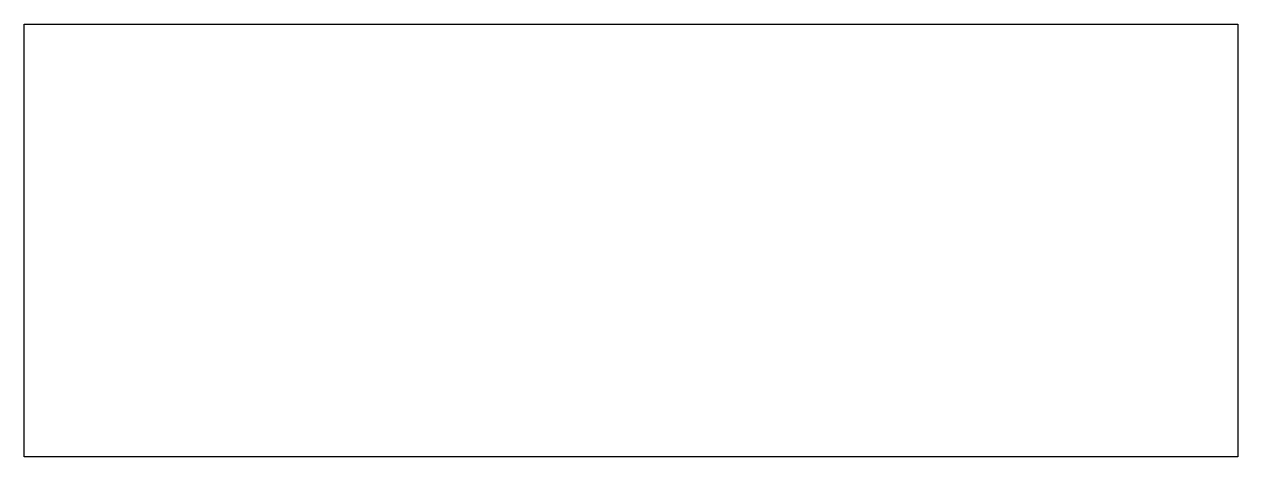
# Model space of a CAD drawing. Header units: millimetres. Extents: x 5 to 120, y 5 to 46.
import ezdxf

# ---------------------------------------------------------------- set-up
doc = ezdxf.new("R2010")
doc.units = ezdxf.units.MM
doc.header["$MEASUREMENT"] = 0

msp = doc.modelspace()

# ---------------------------------------------------------------- linework, layer by layer
for p, q in [((5, 5), (5, 46)), ((5, 46), (120, 46)), ((120, 46), (120, 5)), ((120, 5), (5, 5))]:
    msp.add_line(p, q)

doc.saveas('drawing.dxf')
